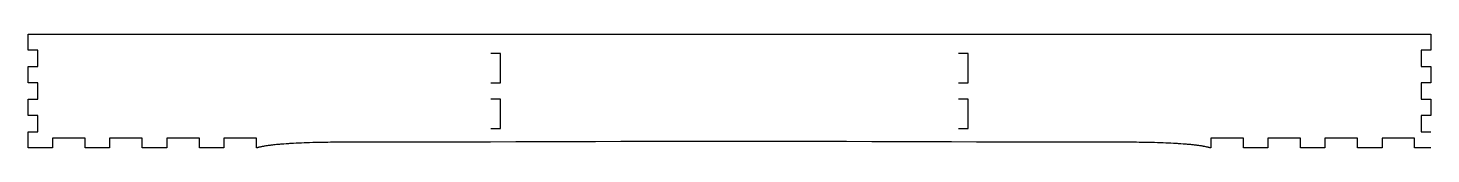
# Model space of a CAD drawing. Header units: metres. Extents: x 10 to 870, y 10 to 80.
import ezdxf

# ---------------------------------------------------------------- set-up
doc = ezdxf.new("R2010")
doc.units = ezdxf.units.M

msp = doc.modelspace()

# ---------------------------------------------------------------- linework, layer by layer
for points in [[(870, 10), (860, 10), (860, 16), (840, 16), (840, 10), (825, 10), (825, 16), (805, 16), (805, 10), (790, 10), (790, 16), (770, 16), (770, 10), (755, 10), (755, 16), (735, 16), (735, 10), (734.756526, 10.07333), (734.378238, 10.181463), (734.11748, 10.25232), (733.713749, 10.356772), (733.436351, 10.425195), (733.008144, 10.526027), (732.71475, 10.592056), (732.263033, 10.689327), (731.954288, 10.753003), (731.480028, 10.846774), (731.156577, 10.908136), (730.66074, 10.998467), (730.323227, 11.057555), (729.806781, 11.144506), (729.278433, 11.229457), (728.738531, 11.312431), (728.372349, 11.366659), (727.813964, 11.446384), (727.244954, 11.52419), (726.665665, 11.600097), (726.273935, 11.649658), (725.67829, 11.722449), (725.073295, 11.7934), (724.459298, 11.862532), (723.416912, 11.973768), (722.780611, 12.038154), (722.136586, 12.100801), (721.485182, 12.16173), (720.826748, 12.220962), (720.161633, 12.278519), (719.490184, 12.334423), (718.812749, 12.388696), (718.129676, 12.441358), (716.748009, 12.54194), (715.347968, 12.636341), (714.641926, 12.681278), (713.695076, 12.738895), (712.264772, 12.820499), (710.584198, 12.908597), (709.136702, 12.978216), (707.443694, 13.052805), (705.750306, 13.120513), (704.06096, 13.181614), (702.380076, 13.236384), (700.475099, 13.291576), (698.593548, 13.339268), (696.742022, 13.379868), (694.927121, 13.413787), (692.937352, 13.444471), (691.222189, 13.465555), (689.564273, 13.48124), (687.775763, 13.492942), (686.077454, 13.498914), (674.233899, 13.502234), (666.599283, 13.50644), (657.499751, 13.514151), (646.97051, 13.526535), (638.021168, 13.539795), (627.670149, 13.558034), (617.417583, 13.578912), (605.823151, 13.605546), (591.518095, 13.642211), (576.029445, 13.685705), (527.229422, 13.834392), (511.634926, 13.880188), (498.907037, 13.914688), (486.427765, 13.944742), (474.202183, 13.969304), (463.420258, 13.985849), (452.851631, 13.996335), (442.5, 14), (432.148369, 13.996335), (421.579742, 13.985849), (410.797817, 13.969304), (398.572235, 13.944742), (386.092963, 13.914688), (373.365074, 13.880188), (357.770578, 13.834392), (308.970555, 13.685705), (293.481905, 13.642211), (279.176849, 13.605546), (267.582417, 13.578912), (257.329851, 13.558034), (246.978832, 13.539795), (238.02949, 13.526535), (227.500249, 13.514151), (218.400717, 13.50644), (210.766101, 13.502234), (198.922546, 13.498914), (197.224237, 13.492942), (195.435727, 13.48124), (193.777811, 13.465555), (192.062648, 13.444471), (190.072879, 13.413787), (188.257978, 13.379868), (186.406452, 13.339268), (184.524901, 13.291576), (182.619924, 13.236384), (180.93904, 13.181614), (179.249694, 13.120513), (177.556306, 13.052805), (175.863298, 12.978216), (174.415802, 12.908597), (172.735228, 12.820499), (171.304924, 12.738895), (170.358074, 12.681278), (169.652032, 12.636341), (168.251991, 12.54194), (166.870324, 12.441358), (166.187251, 12.388696), (165.509816, 12.334423), (164.838367, 12.278519), (164.173252, 12.220962), (163.514818, 12.16173), (162.863414, 12.100801), (162.219389, 12.038154), (161.583088, 11.973768), (160.540702, 11.862532), (159.926705, 11.7934), (159.32171, 11.722449), (158.726065, 11.649658), (158.334335, 11.600097), (157.755046, 11.52419), (157.186036, 11.446384), (156.627651, 11.366659), (156.261469, 11.312431), (155.721567, 11.229457), (155.193219, 11.144506), (154.676773, 11.057555), (154.33926, 10.998467), (153.843423, 10.908136), (153.519972, 10.846774), (153.045712, 10.753003), (152.736967, 10.689327), (152.28525, 10.592056), (151.991856, 10.526027), (151.563649, 10.425195), (151.286251, 10.356772), (150.88252, 10.25232), (150.621762, 10.181463), (150.243474, 10.07333), (150, 10), (150, 16), (130, 16), (130, 10), (115, 10), (115, 16), (95, 16), (95, 10), (80, 10), (80, 16), (60, 16), (60, 10), (45, 10), (45, 16), (25, 16), (25, 10), (10, 10), (10, 20), (16, 20), (16, 30), (10, 30), (10, 40), (16, 40), (16, 50), (10, 50), (10, 60), (16, 60), (16, 70), (10, 70), (10, 80), (870, 80), (870, 70), (864, 70), (864, 60), (870, 60), (870, 50), (864, 50), (864, 40), (870, 40), (870, 30), (864, 30), (864, 20), (870, 20)], [(293.666667, 50), (299.666667, 50), (299.666667, 68), (293.666667, 68)], [(580.333333, 50), (586.333333, 50), (586.333333, 68), (580.333333, 68)], [(293.666667, 22), (299.666667, 22), (299.666667, 40), (293.666667, 40)], [(580.333333, 22), (586.333333, 22), (586.333333, 40), (580.333333, 40)]]:
    msp.add_lwpolyline(points)

doc.saveas('drawing.dxf')
